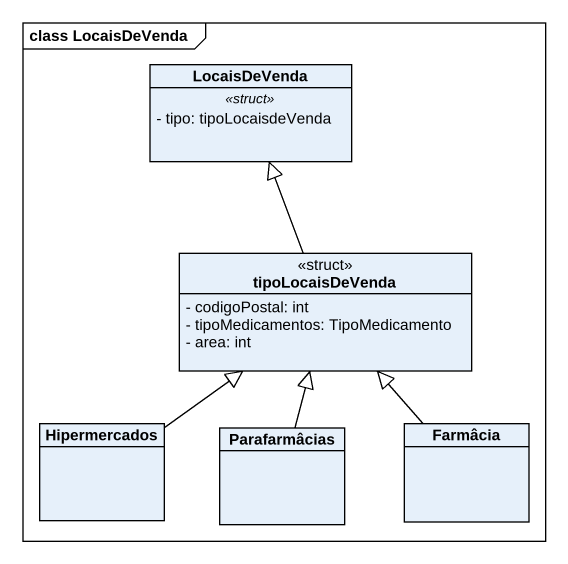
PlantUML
@startuml
mainframe class LocaisDeVenda
hide circle
hide empty members
skinparam classAttributeIconSize 0
class LocaisDeVenda {
  .. <<struct>> ..
  - tipo: tipoLocaisdeVenda
}
class tipoLocaisDeVenda <<struct>> {
  - codigoPostal: int
  - tipoMedicamentos: TipoMedicamento
  - area: int
}
class Hipermercados
class Parafarmâcias
class Farmâcia
tipoLocaisDeVenda -up-|> LocaisDeVenda
Hipermercados -up-|> tipoLocaisDeVenda
Parafarmâcias -up-|> tipoLocaisDeVenda
Farmâcia -up-|> tipoLocaisDeVenda
@enduml
